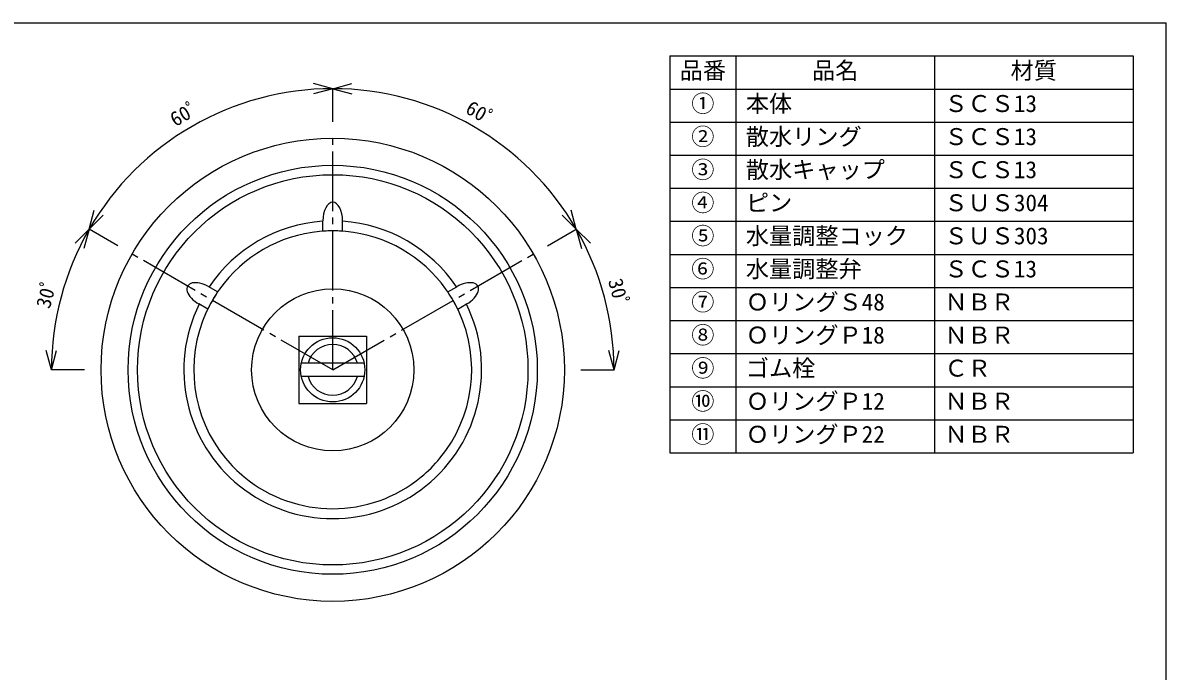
# Model space of a CAD drawing. Units: millimetres, scale not verified. Extents: x -140 to 140, y -97 to 99.
# Drawn here: x -32.7 to 140.1, y 1.1 to 99.1 of the extents above; entities that cross this region are included whole.
import ezdxf
from ezdxf.enums import TextEntityAlignment as Align

# ---------------------------------------------------------------- set-up
doc = ezdxf.new("R2010")
doc.units = ezdxf.units.MM
doc.linetypes.add('CHAIN2', pattern=[12, 9, -1, 1, -1])
for name, color, linetype in [('0-0_図面枠', 7, 'Continuous'), ('0-1_ノズル', 3, 'Continuous'), ('0-2', 7, 'Continuous'), ('0-8', 7, 'Continuous')]:
    doc.layers.add(name, color=color, linetype=linetype)
doc.styles.add('ＭＳ ゴシック', font='')
doc.styles.get('ＭＳ ゴシック').set_extended_font_data('MS Gothic')

msp = doc.modelspace()

# ---------------------------------------------------------------- linework, layer by layer
at = {"layer": '0-0_図面枠', "color": 5}
msp.add_line((-139.949, 99.1), (140.051, 99.1), dxfattribs=at)
msp.add_lwpolyline([(-139.949, 99.1), (-139.949, -96.9), (140.051, -96.9), (140.051, 99.1)], dxfattribs=at)
at = {"layer": '0-1_ノズル', "color": 4}
for p, q in [((14.126, 89.151), (11.228, 89.928)), ((14.126, 89.151), (17.023, 89.928)), ((14.126, 89.151), (11.228, 88.375)), ((14.126, 89.151), (17.023, 88.375)), ((14.126, 84.151), (14.126, 89.151)), ((14.126, 84.151), (14.126, 89.151)), ((-22.681, 67.901), (-21.904, 70.799)), ((-22.681, 67.901), (-20.559, 70.023)), ((50.932, 67.901), (48.81, 70.023)), ((50.932, 67.901), (50.155, 70.799)), ((-22.681, 67.901), (-24.802, 65.78)), ((-22.681, 67.901), (-23.457, 65.003)), ((-18.35, 65.401), (-22.681, 67.901)), ((-18.35, 65.401), (-22.681, 67.901)), ((46.601, 65.401), (50.932, 67.901)), ((46.601, 65.401), (50.932, 67.901)), ((50.932, 67.901), (53.053, 65.78)), ((50.932, 67.901), (51.708, 65.003)), ((-28.374, 46.651), (-29.151, 49.549)), ((-28.374, 46.651), (-27.598, 49.549)), ((56.626, 46.651), (55.849, 49.549)), ((56.626, 46.651), (57.402, 49.549)), ((-23.374, 46.651), (-28.374, 46.651)), ((18.871, 47.651), (9.38, 47.651)), ((51.626, 46.651), (56.626, 46.651)), ((18.871, 45.651), (9.38, 45.651))]:
    msp.add_line(p, q, dxfattribs=at)
at = {"layer": '0-1_ノズル', "color": 7, "linetype": 'CHAIN2'}
for q in [(14.126, 81.651), (-16.185, 64.151), (44.436, 64.151)]:
    msp.add_line((14.126, 46.651), q, dxfattribs=at)
at = {"layer": '0-1_ノズル'}
for p, q in [((9.026, 51.751), (9.026, 41.551)), ((9.026, 41.551), (19.226, 41.551))]:
    msp.add_line(p, q, dxfattribs=at)
msp.add_lwpolyline([(9.026, 51.751), (19.226, 51.751), (19.226, 41.551)], dxfattribs=at)
for radius in [35, 30.915, 29.5, 12.25]:
    msp.add_circle((14.126, 46.651), radius, dxfattribs=at)
at = {"layer": '0-1_ノズル', "color": 4}
msp.add_circle((14.126, 46.651), 4.85, dxfattribs=at)
for radius, start, end in [(42.5, 90, 150), (42.5, 30, 90), (42.5, 150, 180), (42.5, 360, 30), (3.85, 15.05465, 164.94535), (3.85, 195.05465, 344.94535)]:
    msp.add_arc((14.126, 46.651), radius, start, end, dxfattribs=at)
at = {"layer": '0-1_ノズル'}
for radius, start, end in [(22.5, 93.81407, 146.18593), (22.5, 33.82255, 86.17745), (21, 95.46502, 144.53498), (21, 84.53498, 95.46502), (21, 35.46502, 84.53498), (21, 144.53498, 155.46502), (21, 24.53498, 35.46502), (21, 24.53498, 35.46502), (22.5, 153.82255, 26.18593), (21, 155.46502, 219.53498), (21, 320.46502, 24.53498), (21, 219.53498, 230.46502), (21, 309.53498, 320.46502), (21, 230.46502, 309.53498)]:
    msp.add_arc((14.126, 46.651), radius, start, end, dxfattribs=at)
at = {"layer": '0-2'}
for p, q in [((12.626, 67.598), (12.626, 69.151)), ((15.626, 67.598), (15.626, 69.151)), ((-3.265, 58.423), (-4.61, 59.2)), ((31.516, 58.423), (32.861, 59.2)), ((-4.765, 55.825), (-6.11, 56.602)), ((33.016, 55.825), (34.361, 56.602))]:
    msp.add_line(p, q, dxfattribs=at)
at = {"layer": '0-2', "color": 3}
for start, end in [(85.90396, 94.09604), (145.90396, 154.09604), (25.90396, 34.09604)]:
    msp.add_arc((14.126, 46.651), 21, start, end, dxfattribs=at)
at = {"layer": '0-2'}
for centre, major_axis, start_param, end_param in [((14.126, 69.151), (0, 2.828), 4.712389, 7.8539816), ((-5.36, 57.901), (2.449, -1.414), 1.5707963, 4.712389), ((33.611, 57.901), (-2.449, -1.414), 1.5707963, 4.712389)]:
    msp.add_ellipse(centre, major_axis=major_axis, ratio=0.53042, start_param=start_param, end_param=end_param, dxfattribs=at)
at = {"layer": '0-8', "color": 5}
for p, q in [((65.051, 94.1), (65.051, 34.1)), ((65.051, 94.1), (135.051, 94.1)), ((75.051, 94.1), (75.051, 34.1)), ((105.051, 94.1), (105.051, 34.1)), ((135.051, 94.1), (135.051, 34.1)), ((65.051, 89.1), (135.051, 89.1)), ((65.051, 84.1), (135.051, 84.1)), ((65.051, 79.1), (135.051, 79.1)), ((65.051, 74.1), (135.051, 74.1)), ((65.051, 69.1), (135.051, 69.1)), ((65.051, 64.1), (135.051, 64.1)), ((65.051, 59.1), (135.051, 59.1)), ((65.051, 54.1), (135.051, 54.1)), ((65.051, 49.1), (135.051, 49.1)), ((65.051, 44.1), (135.051, 44.1)), ((65.051, 39.1), (135.051, 39.1)), ((65.051, 34.1), (135.051, 34.1))]:
    msp.add_line(p, q, dxfattribs=at)

# ---------------------------------------------------------------- texts
at = {"layer": '0-1_ノズル', "color": 7, "style": 'ＭＳ ゴシック'}
for s, rotation, p in [('60ﾟ', 30, (-9.323, 82.765)), ('60ﾟ', 330, (33.677, 85.015)), ('30ﾟ', 75, (-27.992, 55.607)), ('30ﾟ', 285, (55.078, 59.954))]:
    msp.add_text(s, height=2.199, rotation=rotation, dxfattribs=at).set_placement(p, align=Align.BOTTOM_LEFT)
at = {"layer": '0-8', "style": 'ＭＳ ゴシック'}
for s, p in [('品番', (66.551, 89.85)), ('品名', (86.551, 89.85)), ('材質', (116.551, 89.85)), ('①', (68.301, 84.85)), ('本体', (76.551, 84.85)), ('ＳＣＳ13', (106.551, 84.85)), ('②', (68.301, 79.85)), ('散水リング', (76.551, 79.85)), ('ＳＣＳ13', (106.551, 79.85)), ('③', (68.301, 74.85)), ('散水キャップ', (76.551, 74.85)), ('ＳＣＳ13', (106.551, 74.85)), ('④', (68.301, 69.85)), ('ピン', (76.551, 69.85)), ('ＳＵＳ304', (106.551, 69.85)), ('⑤', (68.301, 64.85)), ('水量調整コック', (76.551, 64.85)), ('ＳＵＳ303', (106.551, 64.85)), ('⑥', (68.301, 59.85)), ('水量調整弁', (76.551, 59.85)), ('ＳＣＳ13', (106.551, 59.85)), ('⑦', (68.301, 54.85)), ('ＯリングＳ48', (76.551, 54.85)), ('ＮＢＲ', (106.551, 54.85)), ('⑧', (68.301, 49.85)), ('ＯリングＰ18', (76.551, 49.85)), ('ＮＢＲ', (106.551, 49.85)), ('⑨', (68.301, 44.85)), ('ゴム栓', (76.551, 44.85)), ('ＣＲ', (106.551, 44.85)), ('⑩', (68.301, 39.85)), ('ＯリングＰ12', (76.551, 39.85)), ('ＮＢＲ', (106.551, 39.85)), ('⑪', (68.301, 34.85)), ('ＯリングＰ22', (76.551, 34.85)), ('ＮＢＲ', (106.551, 34.85))]:
    msp.add_text(s, height=2.566, dxfattribs=at).set_placement(p, align=Align.BOTTOM_LEFT)

doc.saveas('drawing.dxf')
